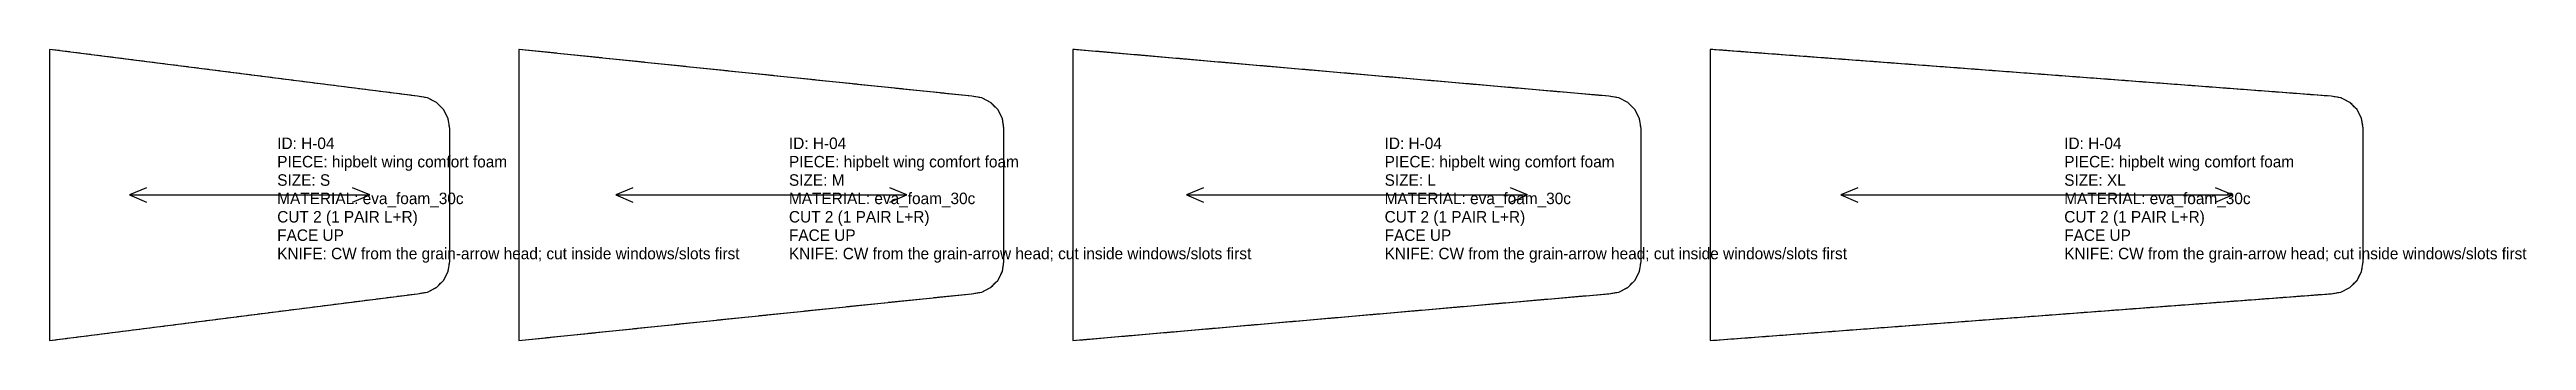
# Model space of a CAD drawing. Header units: millimetres. Extents: x 0 to 1077, y 0 to 127.
import ezdxf

# ---------------------------------------------------------------- set-up
doc = ezdxf.new("R2010")
doc.units = ezdxf.units.MM
doc.linetypes.add('DASHED', pattern=[1.524, 1.27, -0.254])
for name, color, linetype in [('CUT', 7, 'Continuous'), ('GRAIN', 5, 'Continuous'), ('SEW', 3, 'Continuous'), ('TEXT', 2, 'Continuous')]:
    doc.layers.add(name, color=color, linetype=linetype)

# ---------------------------------------------------------------- blocks, each defined once
blk = doc.blocks.new('H-04_S_0')
at = {"layer": 'CUT'}
blk.add_lwpolyline([(6, 133.4), (6, 6.6), (166, 27), (170.3, 27.7), (174.2, 29.7), (177.3, 32.8), (179.3, 36.7), (180, 41), (180, 99), (179.3, 103.3), (177.3, 107.2), (174.2, 110.3), (170.3, 112.3), (166, 113)], close=True, dxfattribs=at)
at = {"layer": 'GRAIN'}
for points in [[(48.2, 73.1), (40.8, 70), (48.2, 66.9)], [(40.8, 70), (145.2, 70)], [(137.8, 66.9), (145.2, 70), (137.8, 73.1)]]:
    blk.add_lwpolyline(points, dxfattribs=at)
at = {"layer": 'SEW', "linetype": 'DASHED'}
blk.add_lwpolyline([(6, 133.4), (6, 6.6), (166, 27), (170.3, 27.7), (174.2, 29.7), (177.3, 32.8), (179.3, 36.7), (180, 41), (180, 99), (179.3, 103.3), (177.3, 107.2), (174.2, 110.3), (170.3, 112.3), (166, 113)], close=True, dxfattribs=at)
at = {"layer": 'TEXT'}
for s, p in [('PIECE: hipbelt wing comfort foam', (105, 82)), ('ID: H-04', (105, 90)), ('SIZE: S', (105, 74)), ('MATERIAL: eva_foam_30c', (105, 66)), ('CUT 2 (1 PAIR L+R)', (105, 58)), ('FACE UP', (105, 50)), ('KNIFE: CW from the grain-arrow head; cut inside windows/slots first', (105, 42))]:
    blk.add_text(s, height=5, dxfattribs=at).set_placement(p)
blk = doc.blocks.new('H-04_M_1')
at = {"layer": 'CUT'}
blk.add_lwpolyline([(6, 133.4), (6, 6.6), (203, 27), (207.3, 27.7), (211.2, 29.7), (214.3, 32.8), (216.3, 36.7), (217, 41), (217, 99), (216.3, 103.3), (214.3, 107.2), (211.2, 110.3), (207.3, 112.3), (203, 113)], close=True, dxfattribs=at)
at = {"layer": 'GRAIN'}
for points in [[(55.6, 73.1), (48.2, 70), (55.6, 66.9)], [(48.2, 70), (174.8, 70)], [(167.4, 66.9), (174.8, 70), (167.4, 73.1)]]:
    blk.add_lwpolyline(points, dxfattribs=at)
at = {"layer": 'SEW', "linetype": 'DASHED'}
blk.add_lwpolyline([(6, 133.4), (6, 6.6), (203, 27), (207.3, 27.7), (211.2, 29.7), (214.3, 32.8), (216.3, 36.7), (217, 41), (217, 99), (216.3, 103.3), (214.3, 107.2), (211.2, 110.3), (207.3, 112.3), (203, 113)], close=True, dxfattribs=at)
at = {"layer": 'TEXT'}
for s, p in [('PIECE: hipbelt wing comfort foam', (123.5, 82)), ('ID: H-04', (123.5, 90)), ('SIZE: M', (123.5, 74)), ('MATERIAL: eva_foam_30c', (123.5, 66)), ('CUT 2 (1 PAIR L+R)', (123.5, 58)), ('FACE UP', (123.5, 50)), ('KNIFE: CW from the grain-arrow head; cut inside windows/slots first', (123.5, 42))]:
    blk.add_text(s, height=5, dxfattribs=at).set_placement(p)
blk = doc.blocks.new('H-04_L_2')
at = {"layer": 'CUT'}
blk.add_lwpolyline([(6, 133.4), (6, 6.6), (239, 27), (243.3, 27.7), (247.2, 29.7), (250.3, 32.8), (252.3, 36.7), (253, 41), (253, 99), (252.3, 103.3), (250.3, 107.2), (247.2, 110.3), (243.3, 112.3), (239, 113)], close=True, dxfattribs=at)
at = {"layer": 'GRAIN'}
for points in [[(62.8, 73.1), (55.4, 70), (62.8, 66.9)], [(55.4, 70), (203.6, 70)], [(196.2, 66.9), (203.6, 70), (196.2, 73.1)]]:
    blk.add_lwpolyline(points, dxfattribs=at)
at = {"layer": 'SEW', "linetype": 'DASHED'}
blk.add_lwpolyline([(6, 133.4), (6, 6.6), (239, 27), (243.3, 27.7), (247.2, 29.7), (250.3, 32.8), (252.3, 36.7), (253, 41), (253, 99), (252.3, 103.3), (250.3, 107.2), (247.2, 110.3), (243.3, 112.3), (239, 113)], close=True, dxfattribs=at)
at = {"layer": 'TEXT'}
for s, p in [('PIECE: hipbelt wing comfort foam', (141.5, 82)), ('ID: H-04', (141.5, 90)), ('SIZE: L', (141.5, 74)), ('MATERIAL: eva_foam_30c', (141.5, 66)), ('CUT 2 (1 PAIR L+R)', (141.5, 58)), ('FACE UP', (141.5, 50)), ('KNIFE: CW from the grain-arrow head; cut inside windows/slots first', (141.5, 42))]:
    blk.add_text(s, height=5, dxfattribs=at).set_placement(p)
blk = doc.blocks.new('H-04_XL_3')
at = {"layer": 'CUT'}
blk.add_lwpolyline([(6, 133.4), (6, 6.6), (276, 27), (280.3, 27.7), (284.2, 29.7), (287.3, 32.8), (289.3, 36.7), (290, 41), (290, 99), (289.3, 103.3), (287.3, 107.2), (284.2, 110.3), (280.3, 112.3), (276, 113)], close=True, dxfattribs=at)
at = {"layer": 'GRAIN'}
for points in [[(70.2, 73.1), (62.8, 70), (70.2, 66.9)], [(62.8, 70), (233.2, 70)], [(225.8, 66.9), (233.2, 70), (225.8, 73.1)]]:
    blk.add_lwpolyline(points, dxfattribs=at)
at = {"layer": 'SEW', "linetype": 'DASHED'}
blk.add_lwpolyline([(6, 133.4), (6, 6.6), (276, 27), (280.3, 27.7), (284.2, 29.7), (287.3, 32.8), (289.3, 36.7), (290, 41), (290, 99), (289.3, 103.3), (287.3, 107.2), (284.2, 110.3), (280.3, 112.3), (276, 113)], close=True, dxfattribs=at)
at = {"layer": 'TEXT'}
for s, p in [('PIECE: hipbelt wing comfort foam', (160, 82)), ('ID: H-04', (160, 90)), ('SIZE: XL', (160, 74)), ('MATERIAL: eva_foam_30c', (160, 66)), ('CUT 2 (1 PAIR L+R)', (160, 58)), ('FACE UP', (160, 50)), ('KNIFE: CW from the grain-arrow head; cut inside windows/slots first', (160, 42))]:
    blk.add_text(s, height=5, dxfattribs=at).set_placement(p)

msp = doc.modelspace()

# ---------------------------------------------------------------- block references
at = {"layer": 'CUT'}
for name, p in [('H-04_S_0', (-6, -6.6)), ('H-04_M_1', (198, -6.6)), ('H-04_L_2', (439, -6.6)), ('H-04_XL_3', (716, -6.6))]:
    msp.add_blockref(name, p, dxfattribs=at)

doc.saveas('drawing.dxf')
